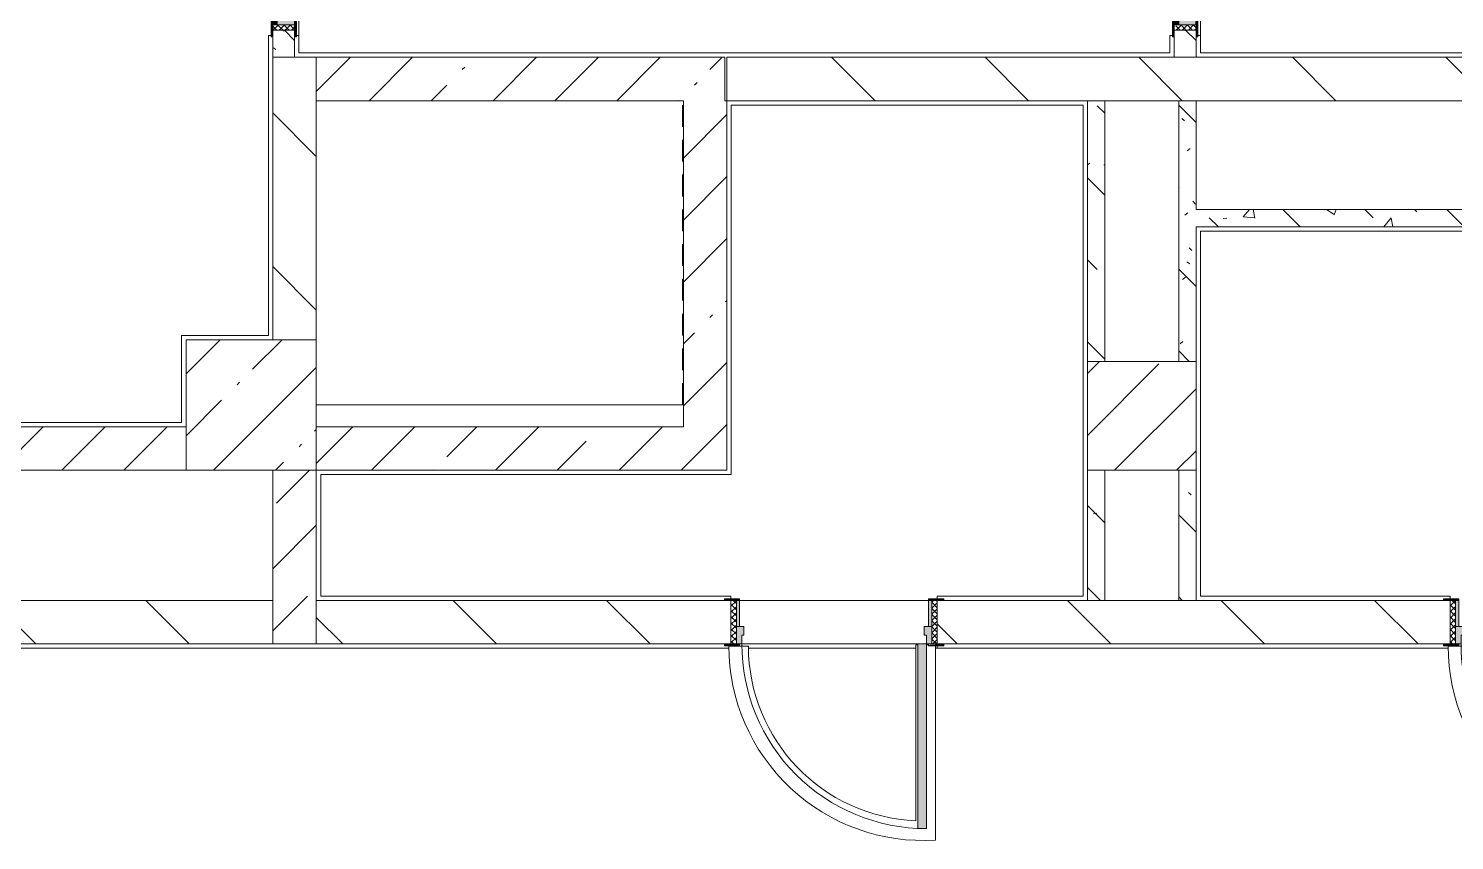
# Model space of a CAD drawing. Header units: millimetres. Extents: x -3724 to 231642, y -8553 to 29017.
# Drawn here: x 145139 to 151704, y 9996 to 13733 of the extents above; entities that cross this region are included whole.
import ezdxf

# ---------------------------------------------------------------- set-up
doc = ezdxf.new("R2010")
doc.units = ezdxf.units.MM
doc.linetypes.add('200_ШТРИХ__ш1_п0_6_', pattern=[160, 100, -60])
for name, color, linetype, lineweight in [('A-DETL-MBND-1', 7, '200_ШТРИХ__ш1_п0_6_', 9), ('A-WALL', 7, 'Continuous', 9), ('I-WALL-3', 7, 'Continuous', 5), ('S-COLS-2', 7, 'Continuous', 5)]:
    doc.layers.add(name, color=color, linetype=linetype, lineweight=lineweight)
for name, color, linetype, lineweight, true_color in [('A-DOOR-2', 7, 'Continuous', 5, 0xaaaaaa), ('A-DOOR-3', 7, 'Continuous', 5, 0xe2e2e2), ('A-DOOR-FRAM-3', 7, 'Continuous', 5, 0xe2e2e2), ('A-DOOR-FRAM-4', 7, 'Continuous', 5, 0xaaaaaa), ('A-FLOR-1', 7, 'Continuous', 5, 0xaaaaaa), ('I-WALL-5', 7, 'Continuous', 5, 0x787878)]:
    doc.layers.add(name, color=color, linetype=linetype, lineweight=lineweight, true_color=true_color)
pattern_1 = [(45, (79704.28, 0), (-285.1231, 285.1231), []), (45, (79989.4, 0), (-285.1231, 285.1231), [504.031, -100.806, 16.764, -84.042])]
pattern_2 = [(135, (79704.3, 0), (-377.1708, -377.1708), [533.4, -88.9, 17.78, -88.9]), (135, (79704.3, 376.94), (-377.1708, -377.1708), []), (50, (79704.3, 0), (637.6445, -55.7866), [66.675, -733.425]), (355, (79704.3, 0), (-123.3494, 668.699), [53.34, -586.74]), (100.451, (79757.4, -4.65), (514.299, 612.908), [56.665, -623.315]), (46.184, (79704.3, 177.8), (948.7764, -147.15), [100.012, -1100.137]), (96.636, (79783.3, 165.5), (830.909, 865.997), [84.998, -934.973]), (351.184, (79704.3, 177.8), (830.918, 865.988), [80.01, -880.11]), (21, (79793.2, 133.35), (530.6506, -357.9283), [66.675, -733.425]), (326, (79793.2, 133.35), (216.308, 644.6585), [53.34, -586.74]), (71.451, (79837.4, 103.5), (746.9596, 286.7243), [56.665, -623.315]), (37.5, (79704.28, 0), (10.8105, 295.9426), [16.764, -562.864, 16.764, -578.866, -588.962]), (37.5, (79704.28, 0), (10.8105, 295.9426), [-1175.258, 16.764, -572.198]), (7.5, (79704.28, 0), (233.8692, 350.6318), [16.764, -322.834, 16.764, -549.529, -224.472]), (7.5, (79704.28, 0), (233.8692, 350.6318), [-905.891, 16.764, -207.708]), (327.5, (79506.03, 0), (474.5678, -20.0513), [16.764, -205.486, 16.764, -676.656, -920.115]), (327.5, (79506.03, 0), (474.5678, -20.0513), [-915.67, 16.764, -903.351]), (317.5, (79417.13, 0), (518.4522, 88.9934), [16.764, -272.161, 16.764, -443.738, -653.415]), (317.5, (79417.13, 0), (518.4522, 88.9934), [-749.427, 16.764, -636.651])]
pattern_3 = [(135, (1751.41, 114.685), (-14.14214, -14.14214), []), (225, (1751.41, 114.685), (14.14214, -14.14214), [])]
pattern_4 = [(45, (-371.384, 114.685), (-14.1421, 14.1421), []), (135, (-371.384, 114.685), (-14.1421, -14.1421), [])]
pattern_5 = [(135, (79704.3, 0), (-353.5534, -353.5534), [])]

# ---------------------------------------------------------------- blocks, each defined once
blk = doc.blocks.new('BSC_Колонна _Прямоугольная - 600х600-23205240-1_3_1_птичка')
at = {"layer": 'S-COLS-2'}
h = blk.add_hatch(dxfattribs=at)
h.set_pattern_fill('FP_134', color=256, style=0, pattern_type=2)
h.set_pattern_definition([(45, (-66460, -12000), (-285.1231, 285.1231), []), (45, (-66174.88, -12000), (-285.1231, 285.1231), [504.031, -100.806, 16.764, -84.042])])
h.paths.add_polyline_path([(-300, -300), (300, -300), (300, 300), (-300, 300), (-300, -100)])
for p, q in [((300, 300), (-300, 300)), ((-300, 300), (-300, -300)), ((300, -300), (300, 300)), ((-300, -300), (300, -300))]:
    blk.add_line(p, q, dxfattribs=at)
blk = doc.blocks.new('110_Дверь_СКБ_1Ст_Внутренняя1 - Д-11 1100x2100h_кладовые _все__ коридор _между помещениями блока столовой__ моечные _все_-V200-1_3_1_птичка')
at = {"layer": 'A-DOOR-2'}
h = blk.add_hatch(dxfattribs=at)
h.set_pattern_fill('FP_147', color=256, style=0, pattern_type=2)
h.set_pattern_definition(pattern_3)
h.paths.add_polyline_path([(562.5, 50), (537.5, 50), (537.5, -50), (562.5, -50)])
at = {"layer": 'A-DOOR-3'}
h = blk.add_hatch(color=256, dxfattribs=at)
h.paths.add_polyline_path([(537.5, 50), (512.5, 50), (512.5, 10), (502.5, 10), (502.5, -30), (537.5, -30)])
h.paths.add_polyline_path([(-477.5, -6), (-477.5, 10), (-487.5, 10), (-487.5, 50), (-512.5, 50), (-512.5, -30), (-477.5, -30)])
at = {"layer": 'A-DOOR-FRAM-3'}
for points in [[(512.5, 70), (512.5, 1050), (472.5, 1050), (472.5, 50), (512.5, 50)], [(-497.5, 50), (-497.5, 58), (-567.5, 58), (-562.5, 50), (-512.5, 50)], [(592.5, 58), (522.5, 58), (522.5, 50), (592.5, 50)], [(-497.5, -50), (-567.5, -50), (-562.5, -58), (-497.5, -58)], [(-497.5, -30), (-512.5, -30), (-512.5, -50), (-497.5, -50)], [(537.5, -30), (522.5, -30), (522.5, -50), (537.5, -50)], [(592.5, -58), (587.5, -50), (522.5, -50), (522.5, -58), (587.5, -58)]]:
    blk.add_hatch(color=256, dxfattribs=at).paths.add_polyline_path(points)
at = {"layer": 'A-DOOR-FRAM-4'}
h = blk.add_hatch(dxfattribs=at)
h.set_pattern_fill('FP_148', color=256, style=0, pattern_type=2)
h.set_pattern_definition(pattern_4)
h.paths.add_polyline_path([(-512.5, -50), (-512.5, 50), (-537.5, 50), (-537.5, -50)])
at = {"layer": 'A-DOOR-2'}
for p, q in [((512.5, 1050), (472.5, 1050)), ((472.5, 1050), (472.5, 50)), ((512.5, 50), (512.5, 1050)), ((472.5, 50), (512.5, 50))]:
    blk.add_line(p, q, dxfattribs=at)
blk.add_arc((512.5, 50), 1000, 90, 180, dxfattribs=at)
at = {"layer": 'A-DOOR-FRAM-4'}
for p, q in [((-497.5, 58), (-567.5, 58)), ((-567.5, 58), (-567.5, 50)), ((-567.5, 50), (-497.5, 50)), ((-512.5, 50), (-537.5, 50)), ((-537.5, 50), (-537.5, -50)), ((-487.5, 50), (-512.5, 50)), ((-512.5, 50), (-512.5, -30)), ((-512.5, -50), (-512.5, 50)), ((-497.5, 50), (-512.5, 50)), ((-512.5, 50), (-512.5, 49)), ((-512.5, 49), (-497.5, 49)), ((-497.5, 50), (-497.5, 58)), ((-497.5, 49), (-497.5, 50)), ((-487.5, 10), (-487.5, 50)), ((-477.5, 10), (-487.5, 10)), ((-477.5, -30), (-477.5, 10)), ((512.5, 10), (502.5, 10)), ((502.5, 10), (502.5, -30)), ((512.5, 50), (512.5, 10)), ((537.5, 50), (512.5, 50)), ((592.5, 58), (522.5, 58)), ((522.5, 58), (522.5, 50)), ((537.5, 50), (522.5, 50)), ((522.5, 50), (522.5, 49)), ((522.5, 50), (592.5, 50)), ((522.5, 49), (537.5, 49)), ((537.5, -30), (537.5, 50)), ((562.5, 50), (537.5, 50)), ((537.5, 50), (537.5, -50)), ((537.5, 49), (537.5, 50)), ((562.5, -50), (562.5, 50)), ((592.5, 50), (592.5, 58)), ((-497.5, -50), (-567.5, -50)), ((-567.5, -50), (-567.5, -58)), ((-567.5, -58), (-497.5, -58)), ((-537.5, -50), (-512.5, -50)), ((-512.5, -30), (-477.5, -30)), ((-497.5, -30), (-512.5, -30)), ((-512.5, -30), (-512.5, -50)), ((-512.5, -50), (-497.5, -50)), ((-497.5, -50), (-497.5, -30)), ((-497.5, -58), (-497.5, -50)), ((502.5, -30), (537.5, -30)), ((537.5, -30), (522.5, -30)), ((522.5, -30), (522.5, -50)), ((522.5, -50), (537.5, -50)), ((592.5, -50), (522.5, -50)), ((522.5, -50), (522.5, -58)), ((522.5, -58), (592.5, -58)), ((537.5, -50), (537.5, -30)), ((537.5, -50), (562.5, -50)), ((592.5, -58), (592.5, -50))]:
    blk.add_line(p, q, dxfattribs=at)
blk = doc.blocks.new('110_Дверь_СКБ_1Ст_Внутренняя1 - Д-17д _Д-9_ 950x2100h_ПУИ_ С_У персонала-24300662-1_3_1_птичка')
at = {"layer": 'A-DOOR-2'}
h = blk.add_hatch(dxfattribs=at)
h.set_pattern_fill('FP_61', color=256, style=0, pattern_type=2)
h.set_pattern_definition([(135, (1826.41, 164.685), (-14.14214, -14.14214), []), (225, (1826.41, 164.685), (14.14214, -14.14214), [])])
h.paths.add_polyline_path([(487.5, 100), (462.5, 100), (462.5, -100), (487.5, -100)])
at = {"layer": 'A-DOOR-3'}
h = blk.add_hatch(color=256, dxfattribs=at)
h.paths.add_polyline_path([(462.5, 100), (437.5, 100), (437.5, 60), (427.5, 60), (427.5, 20), (462.5, 20)])
h.paths.add_polyline_path([(-412.5, 100), (-437.5, 100), (-437.5, 20), (-402.5, 20), (-402.5, 60), (-412.5, 60)])
at = {"layer": 'A-DOOR-FRAM-3'}
for points in [[(-412.5, 950), (-412.5, 100), (-372.5, 104.4), (-372.5, 950), (-400.7, 950)], [(-462.5, 108), (-492.5, 108), (-492.5, 100), (-422.5, 104.4), (-422.5, 108), (-454.1, 108)], [(447.5, 108), (447.5, 100), (517.5, 100), (517.5, 108), (462.5, 108)], [(-422.5, 20), (-437.5, 20), (-437.5, -100), (-422.5, -100)], [(447.5, 20), (447.5, -100), (462.5, -100), (462.5, 20)], [(-422.5, -100), (-492.5, -100), (-492.5, -108), (-422.5, -108)], [(517.5, -100), (447.5, -100), (447.5, -108), (517.5, -108)]]:
    blk.add_hatch(color=256, dxfattribs=at).paths.add_polyline_path(points)
at = {"layer": 'A-DOOR-FRAM-4'}
h = blk.add_hatch(dxfattribs=at)
h.set_pattern_fill('FP_62', color=256, style=0, pattern_type=2)
h.set_pattern_definition([(45, (-296.384, 164.685), (-14.1421, 14.1421), []), (135, (-296.384, 164.685), (-14.1421, -14.1421), [])])
h.paths.add_polyline_path([(-462.5, 100), (-462.5, -100), (-437.5, -100), (-437.5, 100)])
at = {"layer": 'A-DOOR-2'}
for p, q in [((-412.5, 950), (-412.5, 100)), ((-372.5, 950), (-412.5, 950)), ((-372.5, 100), (-372.5, 950)), ((-412.5, 100), (-372.5, 100))]:
    blk.add_line(p, q, dxfattribs=at)
blk.add_arc((-412.5, 100), 850, 360, 90, dxfattribs=at)
at = {"layer": 'A-DOOR-FRAM-4'}
for p, q in [((-422.5, 108), (-492.5, 108)), ((-492.5, 108), (-492.5, 100)), ((-492.5, 100), (-422.5, 100)), ((-437.5, 100), (-462.5, 100)), ((-462.5, 100), (-462.5, -100)), ((-412.5, 100), (-437.5, 100)), ((-437.5, 100), (-437.5, 20)), ((-437.5, -100), (-437.5, 100)), ((-422.5, 100), (-437.5, 100)), ((-437.5, 100), (-437.5, 99)), ((-437.5, 99), (-422.5, 99)), ((-422.5, 100), (-422.5, 108)), ((-422.5, 99), (-422.5, 100)), ((-412.5, 60), (-412.5, 100)), ((437.5, 100), (437.5, 60)), ((462.5, 100), (437.5, 100)), ((517.5, 108), (447.5, 108)), ((447.5, 108), (447.5, 100)), ((462.5, 100), (447.5, 100)), ((447.5, 100), (447.5, 99)), ((447.5, 100), (517.5, 100)), ((447.5, 99), (462.5, 99)), ((462.5, 20), (462.5, 100)), ((487.5, 100), (462.5, 100)), ((462.5, 100), (462.5, -100)), ((462.5, 99), (462.5, 100)), ((487.5, -100), (487.5, 100)), ((517.5, 100), (517.5, 108)), ((-437.5, 20), (-402.5, 20)), ((-422.5, 20), (-437.5, 20)), ((-437.5, 20), (-437.5, -100)), ((-422.5, -100), (-422.5, 20)), ((-402.5, 60), (-412.5, 60)), ((-402.5, 20), (-402.5, 60)), ((437.5, 60), (427.5, 60)), ((427.5, 60), (427.5, 20)), ((427.5, 20), (462.5, 20)), ((462.5, 20), (447.5, 20)), ((447.5, 20), (447.5, -100)), ((462.5, -100), (462.5, 20)), ((-422.5, -100), (-492.5, -100)), ((-492.5, -100), (-492.5, -108)), ((-492.5, -108), (-422.5, -108)), ((-462.5, -100), (-437.5, -100)), ((-437.5, -100), (-422.5, -100)), ((-422.5, -108), (-422.5, -100)), ((447.5, -100), (462.5, -100)), ((517.5, -100), (447.5, -100)), ((447.5, -100), (447.5, -108)), ((447.5, -108), (517.5, -108)), ((462.5, -100), (487.5, -100)), ((517.5, -108), (517.5, -100))]:
    blk.add_line(p, q, dxfattribs=at)
blk = doc.blocks.new('110_Дверь_СКБ_1Ст_Внутренняя1 - Д-12 EIW 1100x2100h_кладовые _все__ коридор _между помещениями блока столовой__ моечные _все_-32933558-1_3_1_птичка')
at = {"layer": 'A-DOOR-2'}
h = blk.add_hatch(dxfattribs=at)
h.set_pattern_fill('FP_147', color=256, style=0, pattern_type=2)
h.set_pattern_definition(pattern_3)
h.paths.add_polyline_path([(562.5, 50), (537.5, 50), (542.6, -50), (562.5, -50)])
at = {"layer": 'A-DOOR-3'}
h = blk.add_hatch(color=256, dxfattribs=at)
h.paths.add_polyline_path([(537.5, -30), (537.5, 50), (512.5, 50), (512.5, 10), (502.5, 10), (502.5, -30), (512.5, -30)])
h.paths.add_polyline_path([(-477.5, 10), (-487.5, 10), (-487.5, 50), (-512.5, 50), (-512.5, -30), (-477.5, -30), (-477.5, -6)])
at = {"layer": 'A-DOOR-FRAM-3'}
for points in [[(512.5, 863.5), (512.5, 1050), (472.5, 1050), (472.5, 50), (512.5, 50), (512.5, 664.2)], [(-497.5, 50), (-497.5, 58), (-567.5, 58), (-562.5, 50), (-512.5, 50)], [(592.5, 50), (587.5, 58), (522.5, 58), (522.5, 50), (587.5, 50)], [(-497.5, -58), (-497.5, -50), (-567.5, -50), (-562.5, -58), (-512.5, -58)], [(-497.5, -30), (-512.5, -30), (-512.5, -50), (-497.5, -50)], [(537.5, -30), (522.5, -30), (522.5, -50), (537.5, -50)], [(592.5, -50), (522.5, -50), (522.5, -58), (592.5, -58)]]:
    blk.add_hatch(color=256, dxfattribs=at).paths.add_polyline_path(points)
at = {"layer": 'A-DOOR-FRAM-4'}
h = blk.add_hatch(dxfattribs=at)
h.set_pattern_fill('FP_148', color=256, style=0, pattern_type=2)
h.set_pattern_definition(pattern_4)
h.paths.add_polyline_path([(-512.5, 50), (-537.5, 50), (-537.5, -50), (-512.5, -50)])
at = {"layer": 'A-DOOR-2'}
for p, q in [((512.5, 1050), (472.5, 1050)), ((472.5, 1050), (472.5, 50)), ((512.5, 50), (512.5, 1050)), ((472.5, 50), (512.5, 50))]:
    blk.add_line(p, q, dxfattribs=at)
blk.add_arc((512.5, 50), 1000, 90, 180, dxfattribs=at)
at = {"layer": 'A-DOOR-FRAM-4'}
for p, q in [((-497.5, 58), (-567.5, 58)), ((-567.5, 58), (-567.5, 50)), ((-567.5, 50), (-497.5, 50)), ((-512.5, 50), (-537.5, 50)), ((-537.5, 50), (-537.5, -50)), ((-487.5, 50), (-512.5, 50)), ((-512.5, 50), (-512.5, -30)), ((-512.5, -50), (-512.5, 50)), ((-497.5, 50), (-512.5, 50)), ((-512.5, 50), (-512.5, 49)), ((-512.5, 49), (-497.5, 49)), ((-497.5, 50), (-497.5, 58)), ((-497.5, 49), (-497.5, 50)), ((-487.5, 10), (-487.5, 50)), ((-477.5, 10), (-487.5, 10)), ((-477.5, -30), (-477.5, 10)), ((512.5, 10), (502.5, 10)), ((502.5, 10), (502.5, -30)), ((512.5, 50), (512.5, 10)), ((537.5, 50), (512.5, 50)), ((592.5, 58), (522.5, 58)), ((522.5, 58), (522.5, 50)), ((537.5, 50), (522.5, 50)), ((522.5, 50), (522.5, 49)), ((522.5, 50), (592.5, 50)), ((522.5, 49), (537.5, 49)), ((537.5, -30), (537.5, 50)), ((562.5, 50), (537.5, 50)), ((537.5, 50), (537.5, -50)), ((537.5, 49), (537.5, 50)), ((562.5, -50), (562.5, 50)), ((592.5, 50), (592.5, 58)), ((-497.5, -50), (-567.5, -50)), ((-567.5, -50), (-567.5, -58)), ((-567.5, -58), (-497.5, -58)), ((-537.5, -50), (-512.5, -50)), ((-512.5, -30), (-477.5, -30)), ((-497.5, -30), (-512.5, -30)), ((-512.5, -30), (-512.5, -50)), ((-512.5, -50), (-497.5, -50)), ((-497.5, -50), (-497.5, -30)), ((-497.5, -58), (-497.5, -50)), ((502.5, -30), (537.5, -30)), ((537.5, -30), (522.5, -30)), ((522.5, -30), (522.5, -50)), ((522.5, -50), (537.5, -50)), ((592.5, -50), (522.5, -50)), ((522.5, -50), (522.5, -58)), ((522.5, -58), (592.5, -58)), ((537.5, -50), (537.5, -30)), ((537.5, -50), (562.5, -50)), ((592.5, -58), (592.5, -50))]:
    blk.add_line(p, q, dxfattribs=at)

msp = doc.modelspace()

# ---------------------------------------------------------------- hatches: boundary and pattern name
at = {"layer": 'I-WALL-3'}
h = msp.add_hatch(dxfattribs=at)
h.set_pattern_fill('FP_136', color=256, style=0, pattern_type=2)
h.set_pattern_definition(pattern_5)
h.paths.add_polyline_path([(146264.3, 12300), (146464.3, 12300), (146464.3, 13600), (146264.3, 13600), (146264.3, 12320)])
h = msp.add_hatch(dxfattribs=at)
h.set_pattern_fill('FP_118', color=256, style=0, pattern_type=2)
h.set_pattern_definition(pattern_1)
h.paths.add_polyline_path([(148154.3, 13400), (148344.3, 13400), (148344.3, 13600), (146464.3, 13600), (146464.3, 13400), (147982.1, 13400)])
h = msp.add_hatch(dxfattribs=at)
h.set_pattern_fill('FP_136', color=256, style=0, pattern_type=2)
h.set_pattern_definition(pattern_5)
h.paths.add_polyline_path([(156144.1, 13400), (164404.3, 13400), (164404.3, 13600), (148354.3, 13600), (148354.3, 13400), (155800.3, 13400)])
h = msp.add_hatch(dxfattribs=at)
h.set_pattern_fill('FP_118', color=256, style=0, pattern_type=2)
h.set_pattern_definition(pattern_1)
h.paths.add_polyline_path([(148329.1, 11700), (148354.3, 11700), (148354.3, 13400), (148154.3, 13400), (148154.3, 11700)])
h = msp.add_hatch(dxfattribs=at)
h.set_pattern_fill('FP_118', color=256, style=0, pattern_type=2)
h.set_pattern_definition(pattern_1)
h.paths.add_polyline_path([(141689.3, 11700), (145864.3, 11700), (145864.3, 11900), (140464.3, 11900), (140464.3, 11700), (141664.3, 11700)])
h = msp.add_hatch(dxfattribs=at)
h.set_pattern_fill('FP_118', color=256, style=0, pattern_type=2)
h.set_pattern_definition(pattern_1)
h.paths.add_polyline_path([(146484.3, 11700), (148154.3, 11700), (148154.3, 11900), (146464.3, 11900), (146464.3, 11700)])
h = msp.add_hatch(dxfattribs=at)
h.set_pattern_fill('FP_118', color=256, style=0, pattern_type=2)
h.set_pattern_definition(pattern_1)
h.paths.add_polyline_path([(146264.3, 10900), (146464.3, 10900), (146464.3, 11700), (146264.3, 11700), (146264.3, 11100)])
h = msp.add_hatch(dxfattribs=at)
h.set_pattern_fill('FP_136', color=256, style=0, pattern_type=2)
h.set_pattern_definition(pattern_5)
h.paths.add_polyline_path([(152634.1, 10900), (153244.3, 10900), (153244.3, 11100), (152634.1, 11100)])
h.paths.add_polyline_path([(143786.9, 10900), (146264.3, 10900), (146264.3, 11100), (141864.3, 11100), (141864.3, 10900)])
h.paths.add_polyline_path([(147339.3, 10900), (148373.1, 10900), (148373.1, 11100), (146464.3, 11100), (146464.3, 10900), (146587.4, 10900)])
h.paths.add_polyline_path([(151684.1, 10900), (151684.1, 11100), (149323.1, 11100), (149323.1, 10900), (151654.1, 10900)])
at = {"layer": 'I-WALL-5'}
h = msp.add_hatch(dxfattribs=at)
h.set_pattern_fill('FP_144', color=256, style=0, pattern_type=2)
h.set_pattern_definition(pattern_2)
h.paths.add_polyline_path([(146364.3, 13600), (146364.3, 13725), (146264.3, 13725), (146264.3, 13600)])
h.paths.add_polyline_path([(146264.3, 14825), (146364.3, 14825), (146364.3, 15550), (146264.3, 15550), (146264.3, 14850)])
h = msp.add_hatch(dxfattribs=at)
h.set_pattern_fill('FP_144', color=256, style=0, pattern_type=2)
h.set_pattern_definition(pattern_2)
h.paths.add_polyline_path([(150460, 13600), (150514.3, 13600), (150514.3, 13725), (150414.3, 13725), (150414.3, 13600), (150434.3, 13600)])
h.paths.add_polyline_path([(150414.3, 14825), (150514.3, 14825), (150514.3, 15150), (150414.3, 15150), (150414.3, 14850)])
h = msp.add_hatch(dxfattribs=at)
h.set_pattern_fill('FP_144', color=256, style=0, pattern_type=2)
h.set_pattern_definition(pattern_2)
h.paths.add_polyline_path([(150014.1, 11120), (150014.3, 12200), (150094.1, 12200), (150094.1, 13400), (150014.1, 13400), (150014.1, 11397.3)])
h.paths.add_polyline_path([(150014.1, 11100), (150094.1, 11100), (150094.1, 11700), (150014.3, 11700), (150014.1, 11120)])
h = msp.add_hatch(dxfattribs=at)
h.set_pattern_fill('FP_144', color=256, style=0, pattern_type=2)
h.set_pattern_definition(pattern_2)
h.paths.add_polyline_path([(150514.3, 11100), (150514.3, 11700), (150434.3, 11700), (150434.3, 11100)])
h.paths.add_polyline_path([(150434.3, 12200), (150514.3, 12200), (150514.3, 13400), (150434.3, 13400), (150434.3, 12571.1)])
h = msp.add_hatch(dxfattribs=at)
h.set_pattern_fill('FP_144', color=256, style=0, pattern_type=2)
h.set_pattern_definition(pattern_2)
h.paths.add_polyline_path([(152826.5, 12820), (152844.3, 12820), (152844.3, 12900), (150514.3, 12900), (150514.3, 12820), (152824.3, 12820)])
at = {"layer": 'S-COLS-2'}
h = msp.add_hatch(dxfattribs=at)
h.set_pattern_fill('FP_118', color=256, style=0, pattern_type=2)
h.set_pattern_definition(pattern_1)
h.paths.add_polyline_path([(150434.3, 11700), (150514.3, 11700), (150514.3, 12200), (150014.3, 12200), (150014.3, 11700), (150094.1, 11700)])

# ---------------------------------------------------------------- linework, layer by layer
at = {"layer": 'A-DETL-MBND-1'}
msp.add_line((148149.3, 12000), (148149.3, 13400), dxfattribs=at)
at = {"layer": 'A-FLOR-1'}
for p, q in [((146384.3, 13775), (146384.3, 13620)), ((150534.3, 13775), (150534.3, 13620)), ((146244.3, 12320), (146244.3, 13700)), ((146244.3, 13700), (146256.3, 13700)), ((146372.3, 13700), (146384.3, 13700)), ((150394.3, 13620), (150394.3, 13700)), ((150394.3, 13700), (150406.3, 13700)), ((150522.3, 13700), (150534.3, 13700)), ((146384.3, 13620), (150394.3, 13620)), ((150534.3, 13620), (164844.3, 13620)), ((149994.1, 13380), (148374.3, 13380)), ((148374.3, 13380), (148374.3, 11680)), ((149994.1, 11120), (149994.1, 13380)), ((152824.3, 12800), (150534.3, 12800)), ((150534.3, 12800), (150534.3, 11120)), ((145844.3, 11920), (145844.3, 12320)), ((145844.3, 12320), (146244.3, 12320)), ((148154.3, 12000), (146464.3, 12000)), ((140484.3, 11920), (145844.3, 11920)), ((148374.3, 11680), (146484.3, 11680)), ((146484.3, 11680), (146484.3, 11120)), ((146484.3, 11120), (148373.1, 11120)), ((148373.1, 11120), (148373.1, 11108)), ((149323.1, 11120), (149994.1, 11120)), ((149323.1, 11108), (149323.1, 11120)), ((150534.3, 11120), (151684.1, 11120)), ((151684.1, 11120), (151684.1, 11108)), ((148364.2, 10880), (141644.3, 10880)), ((148453.6, 10890.5), (148363.6, 10890.5)), ((149224.6, 10880), (148454.2, 10880)), ((149233.1, 10895.6), (149224.6, 10895.6)), ((149224.6, 10895.6), (149224.6, 10086.3)), ((149283.1, 10895.6), (149273.1, 10895.6)), ((149314.6, 9997.3), (149314.6, 10892)), ((149314.6, 10880), (151675.2, 10880)), ((149323.1, 10880), (149323.1, 10892)), ((151764.6, 10890.5), (151674.6, 10890.5))]:
    msp.add_line(p, q, dxfattribs=at)
for centre, radius, end in [((149258.6, 10890.5), 895, 273.58586), ((149258.6, 10890.5), 805, 267.57693), ((152569.6, 10890.5), 895, 273.58586)]:
    msp.add_arc(centre, radius, 180, end, dxfattribs=at)
at = {"layer": 'A-WALL'}
for p, q in [((150414.3, 13600), (150514.3, 13600)), ((150094.1, 13400), (150014.1, 13400)), ((150514.3, 13400), (150434.3, 13400)), ((146264.3, 11100), (146264.3, 10900)), ((146464.3, 11100), (146464.3, 10900)), ((150014.1, 11100), (150094.1, 11100)), ((150434.3, 11100), (150514.3, 11100))]:
    msp.add_line(p, q, dxfattribs=at)
at = {"layer": 'I-WALL-3'}
for p, q in [((146264.3, 13695), (146264.3, 12300)), ((146364.3, 13600), (146364.3, 13695)), ((150414.3, 13695), (150414.3, 13600)), ((150514.3, 13600), (150514.3, 13695)), ((146264.3, 13600), (148344.3, 13600)), ((146464.3, 12300), (146464.3, 13600)), ((148344.3, 13400), (148344.3, 13600)), ((148354.3, 11700), (148354.3, 13600)), ((150414.3, 13600), (148354.3, 13600)), ((164814.3, 13600), (150514.3, 13600)), ((146464.3, 13400), (148154.3, 13400)), ((148154.3, 13400), (148154.3, 11900)), ((148344.3, 13400), (150014.1, 13400)), ((150014.1, 13400), (150014.1, 11100)), ((150094.1, 12200), (150094.1, 13400)), ((150094.1, 13400), (150434.3, 13400)), ((150434.3, 13400), (150434.3, 12200)), ((150514.3, 12900), (150514.3, 13400)), ((150514.3, 13400), (152844.3, 13400)), ((152844.3, 12900), (150514.3, 12900)), ((150514.3, 12200), (150514.3, 12820)), ((150514.3, 12820), (152844.3, 12820)), ((150014.3, 11700), (150014.3, 12200)), ((150014.3, 12200), (150094.1, 12200)), ((150434.3, 12200), (150514.3, 12200)), ((145864.3, 11900), (140464.3, 11900)), ((148154.3, 11900), (146464.3, 11900)), ((144164.3, 11700), (145864.3, 11700)), ((146264.3, 11700), (146264.3, 11100)), ((146464.3, 11700), (148354.3, 11700)), ((146464.3, 11100), (146464.3, 11700)), ((150094.1, 11700), (150014.3, 11700)), ((150094.1, 11100), (150094.1, 11700)), ((150434.3, 11700), (150434.3, 11100)), ((150514.3, 11700), (150434.3, 11700)), ((150514.3, 11100), (150514.3, 11700)), ((146264.3, 11100), (144164.3, 11100)), ((148343.1, 11100), (146464.3, 11100)), ((148413.1, 11100), (149283.1, 11100)), ((150014.1, 11100), (149353.1, 11100)), ((150434.3, 11100), (150094.1, 11100)), ((151654.1, 11100), (150514.3, 11100)), ((141664.3, 10900), (148343.1, 10900)), ((149233.1, 10900), (148423.1, 10900)), ((149353.1, 10900), (151654.1, 10900))]:
    msp.add_line(p, q, dxfattribs=at)
at = {"layer": 'S-COLS-2'}
for p, q in [((150094.1, 12200), (150014.3, 12200)), ((150014.3, 12200), (150014.3, 11700)), ((150434.3, 12200), (150094.1, 12200)), ((150514.3, 12200), (150434.3, 12200)), ((150514.3, 11700), (150514.3, 12200)), ((150014.3, 11700), (150094.1, 11700)), ((150094.1, 11700), (150434.3, 11700)), ((150434.3, 11700), (150514.3, 11700))]:
    msp.add_line(p, q, dxfattribs=at)

# ---------------------------------------------------------------- block references
at = {"layer": 'A-DOOR-2'}
for name, p, rotation in [('110_Дверь_СКБ_1Ст_Внутренняя1 - Д-11 1100x2100h_кладовые _все__ коридор _между помещениями блока столовой__ моечные _все_-V200-1_3_1_птичка', (146314.3, 14287.5), 270), ('110_Дверь_СКБ_1Ст_Внутренняя1 - Д-12 EIW 1100x2100h_кладовые _все__ коридор _между помещениями блока столовой__ моечные _все_-32933558-1_3_1_птичка', (150464.3, 14287.5), 270), ('110_Дверь_СКБ_1Ст_Внутренняя1 - Д-17д _Д-9_ 950x2100h_ПУИ_ С_У персонала-24300662-1_3_1_птичка', (148860.6, 11000), 180), ('110_Дверь_СКБ_1Ст_Внутренняя1 - Д-17д _Д-9_ 950x2100h_ПУИ_ С_У персонала-24300662-1_3_1_птичка', (152171.6, 11000), 180)]:
    msp.add_blockref(name, p, dxfattribs=dict(at, rotation=rotation))
at = {"layer": 'S-COLS-2'}
msp.add_blockref('BSC_Колонна _Прямоугольная - 600х600-23205240-1_3_1_птичка', (146164.3, 12000), dxfattribs=at)

doc.saveas('drawing.dxf')
